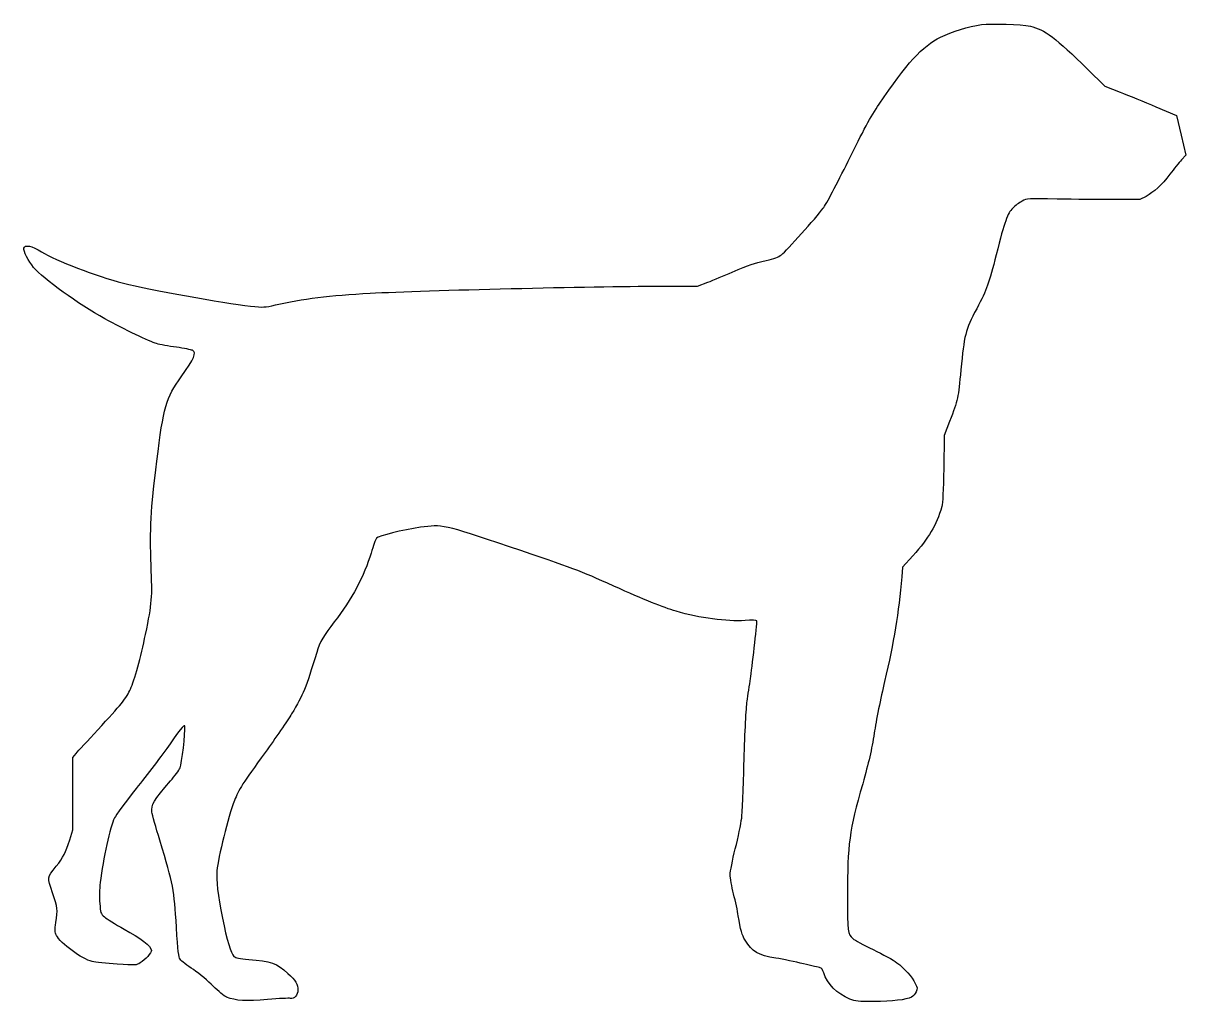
# Model space of a CAD drawing. Header units: centimetres. Extents: x -17.6 to 17.6, y -14.8 to 14.9.
import ezdxf

# ---------------------------------------------------------------- set-up
doc = ezdxf.new("R2010")
doc.units = ezdxf.units.CM
doc.header["$MEASUREMENT"] = 0
doc.layers.add('Layer 1', color=7, linetype='Continuous')

msp = doc.modelspace()

# ---------------------------------------------------------------- linework, layer by layer
at = {"layer": 'Layer 1'}
msp.add_open_spline([(11.44058, 14.81667), (11.049, 14.76023), (10.541, 14.605), (10.1988, 14.43567), (10.1988, 14.43567), (9.64141, 14.16403), (9.16163, 13.63839), (8.32908, 12.40014), (8.32908, 12.40014), (8.08214, 12.02972), (7.84577, 11.59933), (7.39069, 10.67153), (7.39069, 10.67153), (7.05555, 9.9942), (6.71688, 9.35214), (6.63575, 9.24631), (6.63575, 9.24631), (6.4135, 8.9535), (5.51392, 7.95162), (5.36928, 7.8352), (5.36928, 7.8352), (5.27403, 7.76112), (5.14703, 7.71526), (4.90361, 7.66234), (4.90361, 7.66234), (4.50497, 7.57415), (4.41678, 7.5424), (3.86644, 7.30251), (3.86644, 7.30251), (3.63713, 7.20373), (3.30552, 7.06615), (3.13266, 6.99912), (3.13266, 6.99912), (3.13266, 6.99912), (2.81516, 6.87918), (2.81516, 6.87918), (2.81516, 6.87918), (2.81516, 6.87918), (1.65805, 6.87918), (1.65805, 6.87918), (1.65805, 6.87918), (-0.3422, 6.87918), (-5.41867, 6.75571), (-7.12259, 6.66751), (-7.12259, 6.66751), (-8.31851, 6.60401), (-9.20398, 6.49465), (-9.99067, 6.3112), (-9.99067, 6.3112), (-10.31875, 6.23359), (-10.35403, 6.23359), (-10.74914, 6.27592), (-10.74914, 6.27592), (-11.57817, 6.36764), (-13.83242, 6.77334), (-14.60147, 6.97089), (-14.60147, 6.97089), (-15.44814, 7.18961), (-16.65816, 7.65175), (-17.09561, 7.92339), (-17.09561, 7.92339), (-17.38842, 8.10683), (-17.60714, 8.14917), (-17.63183, 8.03275), (-17.63183, 8.03275), (-17.64947, 7.94456), (-17.49072, 7.63058), (-17.3355, 7.45067), (-17.3355, 7.45067), (-17.03211, 7.09436), (-15.97378, 6.33236), (-15.17297, 5.89139), (-15.17297, 5.89139), (-14.58383, 5.56683), (-13.80419, 5.19289), (-13.59958, 5.13645), (-13.59958, 5.13645), (-13.50433, 5.10823), (-13.23269, 5.05884), (-12.99986, 5.02709), (-12.99986, 5.02709), (-12.76703, 4.99534), (-12.55183, 4.95301), (-12.51655, 4.93537), (-12.51655, 4.93537), (-12.37897, 4.86129), (-12.45305, 4.68843), (-12.85522, 4.12751), (-12.85522, 4.12751), (-13.31383, 3.49251), (-13.39144, 3.2244), (-13.59605, 1.56987), (-13.59605, 1.56987), (-13.77949, 0.09526), (-13.81124, -0.51505), (-13.76891, -1.58749), (-13.76891, -1.58749), (-13.72658, -2.58585), (-13.73716, -2.71285), (-13.93824, -3.68652), (-13.93824, -3.68652), (-14.07935, -4.37444), (-14.27338, -5.07999), (-14.39332, -5.34458), (-14.39332, -5.34458), (-14.50974, -5.60916), (-14.68613, -5.82789), (-15.38815, -6.58283), (-15.38815, -6.58283), (-15.69154, -6.91091), (-15.98434, -7.23194), (-16.04079, -7.29897), (-16.04079, -7.29897), (-16.04079, -7.29897), (-16.13957, -7.42244), (-16.13957, -7.42244), (-16.13957, -7.42244), (-16.13957, -7.42244), (-16.13957, -8.51605), (-16.13957, -8.51605), (-16.13957, -8.51605), (-16.13957, -8.51605), (-16.13957, -9.61319), (-16.13957, -9.61319), (-16.13957, -9.61319), (-16.13957, -9.61319), (-16.23835, -9.92363), (-16.23835, -9.92363), (-16.23835, -9.92363), (-16.36182, -10.31874), (-16.42532, -10.44221), (-16.6511, -10.72444), (-16.6511, -10.72444), (-16.92979, -11.07016), (-16.92627, -11.04194), (-16.76046, -11.52525), (-16.76046, -11.52525), (-16.60171, -11.98739), (-16.59818, -12.02972), (-16.65815, -12.42836), (-16.65815, -12.42836), (-16.69343, -12.66472), (-16.6899, -12.71764), (-16.64051, -12.81994), (-16.64051, -12.81994), (-16.53115, -13.0563), (-15.85382, -13.55019), (-15.55748, -13.61369), (-15.55748, -13.61369), (-15.46223, -13.63486), (-15.12356, -13.67013), (-14.80254, -13.6913), (-14.80254, -13.6913), (-14.23457, -13.73011), (-14.22046, -13.73011), (-14.09698, -13.65602), (-14.09698, -13.65602), (-13.94529, -13.56077), (-13.75831, -13.35263), (-13.75831, -13.27502), (-13.75831, -13.27502), (-13.75831, -13.1586), (-14.1005, -12.89402), (-14.58734, -12.62944), (-14.58734, -12.62944), (-14.85545, -12.4848), (-15.12356, -12.31547), (-15.18706, -12.25902), (-15.18706, -12.25902), (-15.29642, -12.16024), (-15.30348, -12.13202), (-15.32817, -11.85333), (-15.32817, -11.85333), (-15.34228, -11.67694), (-15.33523, -11.41236), (-15.31406, -11.21833), (-15.31406, -11.21833), (-15.22587, -10.49161), (-15.01067, -9.51794), (-14.88014, -9.25689), (-14.88014, -9.25689), (-14.83781, -9.17222), (-14.54147, -8.77006), (-14.22045, -8.36436), (-14.22045, -8.36436), (-13.89942, -7.96219), (-13.43728, -7.35189), (-13.19387, -7.00969), (-13.19387, -7.00969), (-12.80934, -6.46641), (-12.7529, -6.40291), (-12.74231, -6.48758), (-12.74231, -6.48758), (-12.72467, -6.65339), (-12.83756, -7.61294), (-12.89048, -7.73994), (-12.89048, -7.73994), (-12.9187, -7.80344), (-13.04923, -7.98336), (-13.18329, -8.13505), (-13.18329, -8.13505), (-13.68776, -8.71713), (-13.77596, -8.8653), (-13.74421, -9.08049), (-13.74421, -9.08049), (-13.7301, -9.16163), (-13.62427, -9.54263), (-13.50432, -9.93068), (-13.50432, -9.93068), (-13.08451, -11.31004), (-13.0704, -11.39824), (-12.99985, -12.57651), (-12.99985, -12.57651), (-12.95399, -13.31734), (-12.93635, -13.47257), (-12.88343, -13.54665), (-12.88343, -13.54665), (-12.84815, -13.59604), (-12.66824, -13.73715), (-12.48479, -13.86062), (-12.48479, -13.86062), (-12.30135, -13.98762), (-12.02971, -14.2134), (-11.88154, -14.36509), (-11.88154, -14.36509), (-11.72985, -14.51326), (-11.54993, -14.66495), (-11.47585, -14.69317), (-11.47585, -14.69317), (-11.20774, -14.80606), (-10.88671, -14.82723), (-10.23054, -14.76725), (-10.23054, -14.76725), (-9.88835, -14.73903), (-9.5779, -14.72139), (-9.53557, -14.73197), (-9.53557, -14.73197), (-9.42621, -14.76019), (-9.31332, -14.63319), (-9.31332, -14.4815), (-9.31332, -14.4815), (-9.31332, -14.30511), (-9.38388, -14.18517), (-9.61671, -13.9735), (-9.61671, -13.9735), (-9.95185, -13.66658), (-10.14235, -13.59956), (-10.80204, -13.55017), (-10.80204, -13.55017), (-11.09485, -13.529), (-11.19715, -13.50784), (-11.2536, -13.45845), (-11.2536, -13.45845), (-11.34532, -13.37378), (-11.47232, -12.96103), (-11.60285, -12.29428), (-11.60285, -12.29428), (-11.74396, -11.59225), (-11.79688, -11.14775), (-11.76866, -10.85847), (-11.76866, -10.85847), (-11.73338, -10.4563), (-11.42647, -9.22158), (-11.23949, -8.73122), (-11.23949, -8.73122), (-11.11249, -8.39961), (-10.98549, -8.19853), (-10.30816, -7.27072), (-10.30816, -7.27072), (-9.99419, -6.83328), (-9.63083, -6.30764), (-9.50383, -6.0995), (-9.50383, -6.0995), (-9.144, -5.49625), (-9.07697, -5.3375), (-8.74183, -4.23331), (-8.74183, -4.23331), (-8.65011, -3.92992), (-8.509, -3.68298), (-8.21266, -3.30903), (-8.21266, -3.30903), (-7.67291, -2.62111), (-7.29544, -1.91556), (-7.09083, -1.21706), (-7.09083, -1.21706), (-7.02733, -1.00187), (-6.95325, -0.80078), (-6.92502, -0.76903), (-6.92502, -0.76903), (-6.86152, -0.69847), (-6.13127, -0.51503), (-5.59152, -0.43742), (-5.59152, -0.43742), (-4.93183, -0.34217), (-4.90713, -0.34923), (-2.89277, -1.02656), (-2.89277, -1.02656), (-0.90663, -1.69684), (-0.79727, -1.73564), (0.2787, -2.22248), (0.2787, -2.22248), (1.21003, -2.64229), (1.77448, -2.86806), (2.16959, -2.98448), (2.16959, -2.98448), (2.89278, -3.19262), (3.70065, -3.30198), (4.26156, -3.2667), (4.26156, -3.2667), (4.45912, -3.25259), (4.62139, -3.25612), (4.62139, -3.27023), (4.62139, -3.27023), (4.62139, -3.3937), (4.4697, -4.74837), (4.42736, -5.02706), (4.42736, -5.02706), (4.39914, -5.22109), (4.34975, -5.53153), (4.32505, -5.71498), (4.32505, -5.71498), (4.2933, -5.91254), (4.25802, -6.64631), (4.23333, -7.49651), (4.23333, -7.49651), (4.21216, -8.29026), (4.18041, -9.08401), (4.15925, -9.2604), (4.15925, -9.2604), (4.13808, -9.43326), (4.04989, -9.85307), (3.96522, -10.19173), (3.96522, -10.19173), (3.88055, -10.5304), (3.81, -10.88317), (3.81, -10.97842), (3.81, -10.97842), (3.81, -11.07367), (3.85586, -11.33825), (3.91231, -11.56403), (3.91231, -11.56403), (3.97228, -11.78981), (4.03578, -12.08614), (4.05695, -12.22372), (4.05695, -12.22372), (4.12398, -12.65058), (4.16984, -12.81991), (4.26156, -12.96455), (4.26156, -12.96455), (4.48028, -13.32086), (4.65667, -13.42316), (5.19995, -13.51136), (5.19995, -13.51136), (5.41514, -13.54664), (5.78909, -13.62425), (6.03251, -13.68422), (6.03251, -13.68422), (6.27593, -13.74066), (6.50523, -13.79358), (6.54051, -13.80064), (6.54051, -13.80064), (6.58284, -13.8077), (6.62165, -13.86061), (6.64987, -13.95586), (6.64987, -13.95586), (6.74865, -14.28747), (7.05204, -14.59439), (7.44362, -14.75314), (7.44362, -14.75314), (7.61648, -14.82722), (7.69409, -14.83428), (8.16681, -14.83075), (8.16681, -14.83075), (8.73125, -14.82722), (9.15459, -14.77431), (9.31334, -14.69317), (9.31334, -14.69317), (9.36626, -14.66495), (9.42976, -14.59439), (9.45445, -14.53442), (9.45445, -14.53442), (9.49678, -14.43564), (9.49326, -14.40389), (9.42976, -14.27689), (9.42976, -14.27689), (9.33451, -14.08286), (9.09815, -13.82181), (8.86884, -13.64895), (8.86884, -13.64895), (8.76653, -13.57134), (8.44198, -13.39142), (8.14565, -13.25031), (8.14565, -13.25031), (7.85284, -13.10567), (7.58121, -12.9575), (7.5424, -12.92223), (7.5424, -12.92223), (7.37307, -12.77054), (7.36601, -12.72115), (7.36954, -11.62754), (7.36954, -11.62754), (7.36954, -10.04357), (7.42246, -9.65198), (7.83168, -8.21971), (7.83168, -8.21971), (8.01512, -7.57413), (8.10332, -7.18607), (8.18093, -6.68513), (8.18093, -6.68513), (8.23737, -6.31471), (8.38201, -5.60916), (8.49843, -5.11527), (8.49843, -5.11527), (8.77712, -3.91935), (8.92176, -3.03035), (9.01701, -1.9438), (9.01701, -1.9438), (9.01701, -1.9438), (9.0417, -1.64394), (9.0417, -1.64394), (9.0417, -1.64394), (9.0417, -1.64394), (9.35214, -1.29822), (9.35214, -1.29822), (9.35214, -1.29822), (9.84956, -0.74436), (10.05417, -0.39511), (10.23408, 0.19403), (10.23408, 0.19403), (10.2623, 0.28575), (10.27994, 0.6985), (10.29052, 1.34056), (10.29052, 1.34056), (10.29052, 1.34056), (10.30463, 2.34598), (10.30463, 2.34598), (10.30463, 2.34598), (10.30463, 2.34598), (10.46691, 2.76931), (10.46691, 2.76931), (10.46691, 2.76931), (10.72797, 3.4537), (10.73149, 3.48192), (10.81263, 4.33917), (10.81263, 4.33917), (10.91141, 5.39398), (10.94669, 5.53509), (11.29241, 6.19478), (11.29241, 6.19478), (11.60638, 6.7945), (11.66635, 6.96384), (11.88508, 7.83167), (11.88508, 7.83167), (12.14614, 8.86884), (12.22375, 9.08403), (12.38602, 9.24631), (12.38602, 9.24631), (12.4601, 9.32039), (12.5871, 9.41564), (12.67177, 9.4615), (12.67177, 9.4615), (12.81994, 9.53911), (12.83758, 9.53911), (13.74069, 9.525), (13.74069, 9.525), (14.24516, 9.51442), (15.01422, 9.50736), (15.45166, 9.50736), (15.45166, 9.50736), (15.45166, 9.50736), (16.24541, 9.50736), (16.24541, 9.50736), (16.24541, 9.50736), (16.24541, 9.50736), (16.43238, 9.60614), (16.43238, 9.60614), (16.43238, 9.60614), (16.67932, 9.73667), (16.89452, 9.93775), (17.1591, 10.28347), (17.1591, 10.28347), (17.27552, 10.43869), (17.43427, 10.63272), (17.50482, 10.71033), (17.50482, 10.71033), (17.50482, 10.71033), (17.63888, 10.8585), (17.63888, 10.8585), (17.63888, 10.8585), (17.63888, 10.8585), (17.49777, 11.45822), (17.49777, 11.45822), (17.49777, 11.45822), (17.49777, 11.45822), (17.35313, 12.06147), (17.35313, 12.06147), (17.35313, 12.06147), (17.35313, 12.06147), (16.72871, 12.32605), (16.72871, 12.32605), (16.72871, 12.32605), (16.38652, 12.47069), (15.89968, 12.67177), (15.64568, 12.77055), (15.64568, 12.77055), (15.64568, 12.77055), (15.18707, 12.95399), (15.18707, 12.95399), (15.18707, 12.95399), (15.18707, 12.95399), (14.6579, 13.46905), (14.6579, 13.46905), (14.6579, 13.46905), (13.70187, 14.40744), (13.34204, 14.67555), (12.92223, 14.76727), (12.92223, 14.76727), (12.63295, 14.83077), (11.74395, 14.85899), (11.44056, 14.81666), (11.44056, 14.81666), (11.44056, 14.81666), (11.44058, 14.81667), (11.44058, 14.81667)], degree=3, knots=[0, 0, 0, 0, 0.00757576, 0.00757576, 0.00757576, 0.00757576, 0.01515152, 0.01515152, 0.01515152, 0.01515152, 0.02272727, 0.02272727, 0.02272727, 0.02272727, 0.03030303, 0.03030303, 0.03030303, 0.03030303, 0.03787879, 0.03787879, 0.03787879, 0.03787879, 0.04545455, 0.04545455, 0.04545455, 0.04545455, 0.0530303, 0.0530303, 0.0530303, 0.0530303, 0.06060606, 0.06060606, 0.06060606, 0.06060606, 0.06818182, 0.06818182, 0.06818182, 0.06818182, 0.07575758, 0.07575758, 0.07575758, 0.07575758, 0.08333333, 0.08333333, 0.08333333, 0.08333333, 0.09090909, 0.09090909, 0.09090909, 0.09090909, 0.09848485, 0.09848485, 0.09848485, 0.09848485, 0.10606061, 0.10606061, 0.10606061, 0.10606061, 0.11363636, 0.11363636, 0.11363636, 0.11363636, 0.12121212, 0.12121212, 0.12121212, 0.12121212, 0.12878788, 0.12878788, 0.12878788, 0.12878788, 0.13636364, 0.13636364, 0.13636364, 0.13636364, 0.14393939, 0.14393939, 0.14393939, 0.14393939, 0.15151515, 0.15151515, 0.15151515, 0.15151515, 0.15909091, 0.15909091, 0.15909091, 0.15909091, 0.16666667, 0.16666667, 0.16666667, 0.16666667, 0.17424242, 0.17424242, 0.17424242, 0.17424242, 0.18181818, 0.18181818, 0.18181818, 0.18181818, 0.18939394, 0.18939394, 0.18939394, 0.18939394, 0.1969697, 0.1969697, 0.1969697, 0.1969697, 0.20454545, 0.20454545, 0.20454545, 0.20454545, 0.21212121, 0.21212121, 0.21212121, 0.21212121, 0.21969697, 0.21969697, 0.21969697, 0.21969697, 0.22727273, 0.22727273, 0.22727273, 0.22727273, 0.23484848, 0.23484848, 0.23484848, 0.23484848, 0.24242424, 0.24242424, 0.24242424, 0.24242424, 0.25, 0.25, 0.25, 0.25, 0.25757576, 0.25757576, 0.25757576, 0.25757576, 0.26515152, 0.26515152, 0.26515152, 0.26515152, 0.27272727, 0.27272727, 0.27272727, 0.27272727, 0.28030303, 0.28030303, 0.28030303, 0.28030303, 0.28787879, 0.28787879, 0.28787879, 0.28787879, 0.29545455, 0.29545455, 0.29545455, 0.29545455, 0.3030303, 0.3030303, 0.3030303, 0.3030303, 0.31060606, 0.31060606, 0.31060606, 0.31060606, 0.31818182, 0.31818182, 0.31818182, 0.31818182, 0.32575758, 0.32575758, 0.32575758, 0.32575758, 0.33333333, 0.33333333, 0.33333333, 0.33333333, 0.34090909, 0.34090909, 0.34090909, 0.34090909, 0.34848485, 0.34848485, 0.34848485, 0.34848485, 0.35606061, 0.35606061, 0.35606061, 0.35606061, 0.36363636, 0.36363636, 0.36363636, 0.36363636, 0.37121212, 0.37121212, 0.37121212, 0.37121212, 0.37878788, 0.37878788, 0.37878788, 0.37878788, 0.38636364, 0.38636364, 0.38636364, 0.38636364, 0.39393939, 0.39393939, 0.39393939, 0.39393939, 0.40151515, 0.40151515, 0.40151515, 0.40151515, 0.40909091, 0.40909091, 0.40909091, 0.40909091, 0.41666667, 0.41666667, 0.41666667, 0.41666667, 0.42424242, 0.42424242, 0.42424242, 0.42424242, 0.43181818, 0.43181818, 0.43181818, 0.43181818, 0.43939394, 0.43939394, 0.43939394, 0.43939394, 0.4469697, 0.4469697, 0.4469697, 0.4469697, 0.45454545, 0.45454545, 0.45454545, 0.45454545, 0.46212121, 0.46212121, 0.46212121, 0.46212121, 0.46969697, 0.46969697, 0.46969697, 0.46969697, 0.47727273, 0.47727273, 0.47727273, 0.47727273, 0.48484848, 0.48484848, 0.48484848, 0.48484848, 0.49242424, 0.49242424, 0.49242424, 0.49242424, 0.5, 0.5, 0.5, 0.5, 0.50757576, 0.50757576, 0.50757576, 0.50757576, 0.51515152, 0.51515152, 0.51515152, 0.51515152, 0.52272727, 0.52272727, 0.52272727, 0.52272727, 0.53030303, 0.53030303, 0.53030303, 0.53030303, 0.53787879, 0.53787879, 0.53787879, 0.53787879, 0.54545455, 0.54545455, 0.54545455, 0.54545455, 0.5530303, 0.5530303, 0.5530303, 0.5530303, 0.56060606, 0.56060606, 0.56060606, 0.56060606, 0.56818182, 0.56818182, 0.56818182, 0.56818182, 0.57575758, 0.57575758, 0.57575758, 0.57575758, 0.58333333, 0.58333333, 0.58333333, 0.58333333, 0.59090909, 0.59090909, 0.59090909, 0.59090909, 0.59848485, 0.59848485, 0.59848485, 0.59848485, 0.60606061, 0.60606061, 0.60606061, 0.60606061, 0.61363636, 0.61363636, 0.61363636, 0.61363636, 0.62121212, 0.62121212, 0.62121212, 0.62121212, 0.62878788, 0.62878788, 0.62878788, 0.62878788, 0.63636364, 0.63636364, 0.63636364, 0.63636364, 0.64393939, 0.64393939, 0.64393939, 0.64393939, 0.65151515, 0.65151515, 0.65151515, 0.65151515, 0.65909091, 0.65909091, 0.65909091, 0.65909091, 0.66666667, 0.66666667, 0.66666667, 0.66666667, 0.67424242, 0.67424242, 0.67424242, 0.67424242, 0.68181818, 0.68181818, 0.68181818, 0.68181818, 0.68939394, 0.68939394, 0.68939394, 0.68939394, 0.6969697, 0.6969697, 0.6969697, 0.6969697, 0.70454545, 0.70454545, 0.70454545, 0.70454545, 0.71212121, 0.71212121, 0.71212121, 0.71212121, 0.71969697, 0.71969697, 0.71969697, 0.71969697, 0.72727273, 0.72727273, 0.72727273, 0.72727273, 0.73484848, 0.73484848, 0.73484848, 0.73484848, 0.74242424, 0.74242424, 0.74242424, 0.74242424, 0.75, 0.75, 0.75, 0.75, 0.75757576, 0.75757576, 0.75757576, 0.75757576, 0.76515152, 0.76515152, 0.76515152, 0.76515152, 0.77272727, 0.77272727, 0.77272727, 0.77272727, 0.78030303, 0.78030303, 0.78030303, 0.78030303, 0.78787879, 0.78787879, 0.78787879, 0.78787879, 0.79545455, 0.79545455, 0.79545455, 0.79545455, 0.8030303, 0.8030303, 0.8030303, 0.8030303, 0.81060606, 0.81060606, 0.81060606, 0.81060606, 0.81818182, 0.81818182, 0.81818182, 0.81818182, 0.82575758, 0.82575758, 0.82575758, 0.82575758, 0.83333333, 0.83333333, 0.83333333, 0.83333333, 0.84090909, 0.84090909, 0.84090909, 0.84090909, 0.84848485, 0.84848485, 0.84848485, 0.84848485, 0.85606061, 0.85606061, 0.85606061, 0.85606061, 0.86363636, 0.86363636, 0.86363636, 0.86363636, 0.87121212, 0.87121212, 0.87121212, 0.87121212, 0.87878788, 0.87878788, 0.87878788, 0.87878788, 0.88636364, 0.88636364, 0.88636364, 0.88636364, 0.89393939, 0.89393939, 0.89393939, 0.89393939, 0.90151515, 0.90151515, 0.90151515, 0.90151515, 0.90909091, 0.90909091, 0.90909091, 0.90909091, 0.91666667, 0.91666667, 0.91666667, 0.91666667, 0.92424242, 0.92424242, 0.92424242, 0.92424242, 0.93181818, 0.93181818, 0.93181818, 0.93181818, 0.93939394, 0.93939394, 0.93939394, 0.93939394, 0.9469697, 0.9469697, 0.9469697, 0.9469697, 0.95454545, 0.95454545, 0.95454545, 0.95454545, 0.96212121, 0.96212121, 0.96212121, 0.96212121, 0.96969697, 0.96969697, 0.96969697, 0.96969697, 0.97727273, 0.97727273, 0.97727273, 0.97727273, 0.98484848, 0.98484848, 0.98484848, 0.98484848, 1, 1, 1, 1], dxfattribs=at)

doc.saveas('drawing.dxf')
